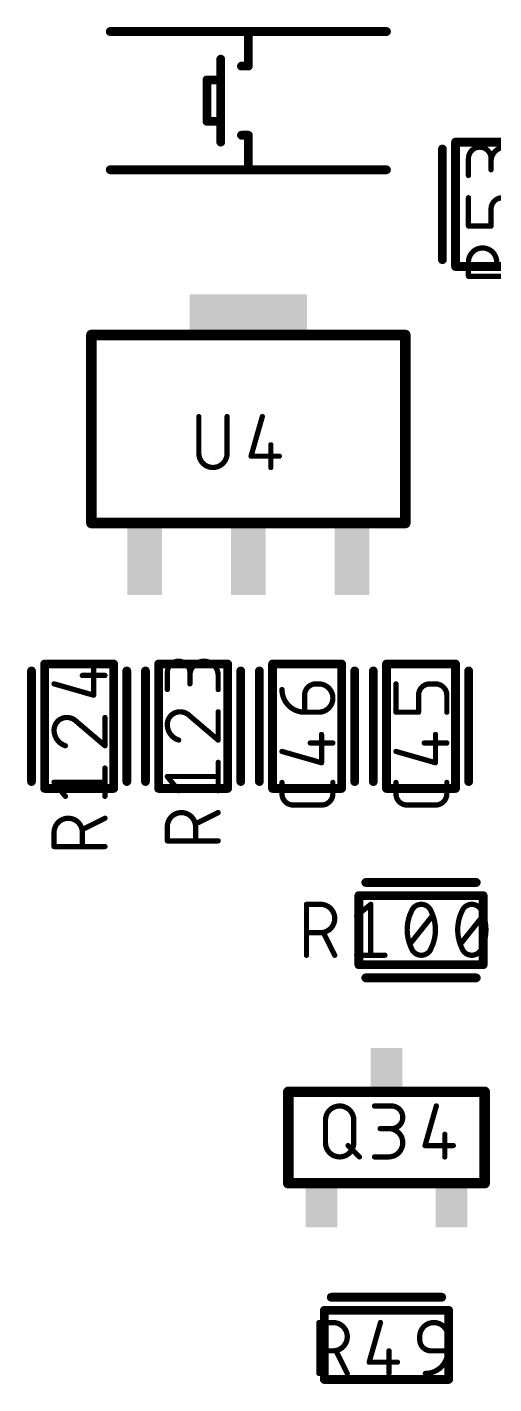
# Model space of a CAD drawing. Extents: x 0 to 107, y -11 to 54.
# Drawn here: x 29.8 to 36.56, y 17.94 to 37.56 of the extents above; entities that cross this region are included whole.
import ezdxf

# ---------------------------------------------------------------- set-up
doc = ezdxf.new("R2010")
doc.units = 0
for name, color, linetype in [('117', 253, 'CONTINUOUS'), ('21', 253, 'CONTINUOUS'), ('51', 253, 'CONTINUOUS')]:
    doc.layers.add(name, color=color, linetype=linetype)

# ---------------------------------------------------------------- blocks, each defined once
blk = doc.blocks.new('RECT')
blk.add_solid([(-0.5, -0.5), (0.5, -0.5), (-0.5, 0.5), (0.5, 0.5)])

msp = doc.modelspace()

# ---------------------------------------------------------------- linework, layer by layer
at = {"layer": '117'}
for points, const_width in [([(36.5143, 35.6632, 1), (36.187, 35.6632)], 0.0762), ([(36.9236, 35.6223, 1), (36.5143, 35.6223)], 0.0762), ([(36.206, 35.6632, 1), (36.1679, 35.6632)], 0.0381), ([(36.1679, 35.6632, 1), (36.206, 35.6632)], 0.0381), ([(36.5334, 35.6632, 1), (36.4953, 35.6632)], 0.0381), ([(36.4953, 35.6632, 1), (36.5334, 35.6632)], 0.0381), ([(36.4953, 35.6223, 1), (36.5334, 35.6223)], 0.0381), ([(36.1679, 35.4176, 1), (36.206, 35.4176)], 0.0381), ([(36.4953, 35.4995, 1), (36.5334, 35.4995)], 0.0381), ([(36.206, 35.0953, 1), (36.1679, 35.0953)], 0.0381), ([(36.678, 35.0953, 0.4142), (36.5143, 34.9317)], 0.0762), ([(36.5334, 34.9317, 1), (36.4953, 34.9317)], 0.0381), ([(36.4953, 34.9317, 1), (36.5334, 34.9317)], 0.0381), ([(36.187, 34.7052, 1), (36.187, 34.6671)], 0.0381), ([(36.1679, 34.6861, 1), (36.206, 34.6861)], 0.0381), ([(36.4953, 34.6861, 1), (36.5334, 34.6861)], 0.0381), ([(36.5143, 34.6671, 1), (36.5143, 34.7052)], 0.0381), ([(36.5962, 34.1643, 1), (36.187, 34.1643)], 0.0762), ([(36.206, 34.1643, 1), (36.1679, 34.1643)], 0.0381), ([(36.1679, 34.1643, 1), (36.206, 34.1643)], 0.0381), ([(36.187, 33.9788, 1), (36.187, 33.9407)], 0.0381), ([(36.1679, 33.9597, 1), (36.206, 33.9597)], 0.0381), ([(32.3022, 31.9297, 1), (32.2641, 31.9297)], 0.0381), ([(32.7114, 31.9297, 1), (32.6733, 31.9297)], 0.0381), ([(33.221, 31.9245, 1), (33.1844, 31.9349)], 0.0381), ([(32.2831, 31.3977, 1), (32.6923, 31.3977)], 0.0762), ([(32.3022, 31.3977, 1), (32.2641, 31.3977)], 0.0381), ([(32.2641, 31.3977, 1), (32.3022, 31.3977)], 0.0381), ([(32.7114, 31.3977, 1), (32.6733, 31.3977)], 0.0381), ([(32.6733, 31.3977, 1), (32.7114, 31.3977)], 0.0381), ([(33.3445, 31.5205, 1), (33.3064, 31.5205)], 0.0381), ([(33.039, 31.3758, 1), (33.039, 31.3377)], 0.0381), ([(33.0207, 31.362, 1), (33.0573, 31.3516)], 0.0381), ([(33.3064, 31.1931, 1), (33.3445, 31.1931)], 0.0381), ([(33.4482, 31.3377, 1), (33.4482, 31.3758)], 0.0381), ([(30.7789, 28.3084, 1), (30.7408, 28.3084)], 0.0381), ([(32.1538, 28.2266, 1), (31.8264, 28.2266)], 0.0762), ([(31.8455, 28.2266, 1), (31.8074, 28.2266)], 0.0381), ([(32.563, 28.1857, 1), (32.1538, 28.1857)], 0.0762), ([(32.1729, 28.2266, 1), (32.1348, 28.2266)], 0.0381), ([(30.1922, 28.0812, 1), (30.1817, 28.0445)], 0.0381), ([(30.5962, 28.2047, 1), (30.5962, 28.1666)], 0.0381), ([(30.9236, 28.1666, 1), (30.9236, 28.2047)], 0.0381), ([(31.8074, 28.2266, 1), (31.8455, 28.2266)], 0.0381), ([(32.1348, 28.2266, 1), (32.1729, 28.2266)], 0.0381), ([(32.1348, 28.1857, 1), (32.1729, 28.1857)], 0.0381), ([(32.1348, 28.0629, 1), (32.1729, 28.0629)], 0.0381), ([(32.5821, 28.1857, 1), (32.544, 28.1857)], 0.0381), ([(32.544, 28.1857, 1), (32.5821, 28.1857)], 0.0381), ([(33.978, 28.0624, 0.4142), (33.8143, 27.8987)], 0.0762), ([(33.978, 28.0814, 1), (33.978, 28.0433)], 0.0381), ([(33.978, 28.0433, 1), (33.978, 28.0814)], 0.0381), ([(34.0189, 27.6531, 1), (34.0189, 28.0624)], 0.0762), ([(34.0189, 28.0814, 1), (34.0189, 28.0433)], 0.0381), ([(34.0189, 28.0433, 1), (34.0189, 28.0814)], 0.0381), ([(35.156, 28.0624, 1), (35.1179, 28.0624)], 0.0381), ([(35.628, 28.0624, 0.4142), (35.4643, 27.8987)], 0.0762), ([(35.628, 28.0814, 1), (35.628, 28.0433)], 0.0381), ([(35.628, 28.0433, 1), (35.628, 28.0814)], 0.0381), ([(35.8736, 27.8987, 0.4142), (35.7099, 28.0624)], 0.0762), ([(35.7099, 28.0814, 1), (35.7099, 28.0433)], 0.0381), ([(35.7099, 28.0433, 1), (35.7099, 28.0814)], 0.0381), ([(30.7408, 27.8992, 1), (30.7789, 27.8992)], 0.0381), ([(30.7546, 27.8808, 1), (30.7651, 27.9175)], 0.0381), ([(31.8074, 27.9811, 1), (31.8455, 27.9811)], 0.0381), ([(32.544, 27.9811, 1), (32.5821, 27.9811)], 0.0381), ([(33.487, 27.9805, 0.4142), (33.8143, 27.6531)], 0.0762), ([(33.506, 27.9805, 1), (33.4679, 27.9805)], 0.0381), ([(33.8334, 27.8987, 1), (33.7953, 27.8987)], 0.0381), ([(33.7953, 27.8987, 1), (33.8334, 27.8987)], 0.0381), ([(35.4834, 27.8987, 1), (35.4453, 27.8987)], 0.0381), ([(35.4453, 27.8987, 1), (35.4834, 27.8987)], 0.0381), ([(35.8926, 27.8987, 1), (35.8545, 27.8987)], 0.0381), ([(35.8545, 27.8987, 1), (35.8926, 27.8987)], 0.0381), ([(32.0106, 27.6588, 0.4142), (31.8264, 27.4746)], 0.0762), ([(32.1538, 27.5974, 0.2053), (32.0106, 27.6588)], 0.0762), ([(32.0106, 27.6778, 1), (32.0106, 27.6397)], 0.0381), ([(32.0106, 27.6397, 1), (32.0106, 27.6778)], 0.0381), ([(32.5821, 27.6588, 1), (32.544, 27.6588)], 0.0381), ([(33.8143, 27.6722, 1), (33.8143, 27.6341)], 0.0381), ([(33.8143, 27.6341, 1), (33.8143, 27.6722)], 0.0381), ([(34.0189, 27.6722, 1), (34.0189, 27.6341)], 0.0381), ([(34.0189, 27.6341, 1), (34.0189, 27.6722)], 0.0381), ([(35.137, 27.6722, 1), (35.137, 27.6341)], 0.0381), ([(35.4643, 27.6341, 1), (35.4643, 27.6722)], 0.0381), ([(30.3711, 27.5769, 0.4142), (30.187, 27.3927)], 0.0762), ([(30.5143, 27.5155, 0.2053), (30.3711, 27.5769)], 0.0762), ([(30.3711, 27.5959, 1), (30.3711, 27.5578)], 0.0381), ([(30.3711, 27.5578, 1), (30.3711, 27.5959)], 0.0381), ([(30.5267, 27.53, 1), (30.502, 27.501)], 0.0381), ([(30.5005, 27.5023, 1), (30.5281, 27.5286)], 0.0381), ([(30.9426, 27.5769, 1), (30.9045, 27.5769)], 0.0381), ([(31.8264, 27.4746, 0.3252), (31.9901, 27.2495)], 0.0762), ([(31.8455, 27.4746, 1), (31.8074, 27.4746)], 0.0381), ([(31.8074, 27.4746, 1), (31.8455, 27.4746)], 0.0381), ([(32.1662, 27.6119, 1), (32.1415, 27.5829)], 0.0381), ([(32.14, 27.5842, 1), (32.1676, 27.6105)], 0.0381), ([(33.7953, 27.6531, 1), (33.8334, 27.6531)], 0.0381), ([(35.1179, 27.6531, 1), (35.156, 27.6531)], 0.0381), ([(35.4453, 27.6531, 1), (35.4834, 27.6531)], 0.0381), ([(35.8545, 27.6531, 1), (35.8926, 27.6531)], 0.0381), ([(30.206, 27.3927, 1), (30.1679, 27.3927)], 0.0381), ([(30.1679, 27.3927, 1), (30.206, 27.3927)], 0.0381), ([(30.187, 27.3927, 0.3252), (30.3506, 27.1676)], 0.0762), ([(31.9843, 27.2314, 1), (31.996, 27.2677)], 0.0381), ([(32.5507, 27.235, 1), (32.5754, 27.2641)], 0.0381), ([(34.0789, 27.3308, 1), (34.0408, 27.3308)], 0.0381), ([(35.7289, 27.3308, 1), (35.6908, 27.3308)], 0.0381), ([(30.3448, 27.1495, 1), (30.3565, 27.1858)], 0.0381), ([(30.9045, 27.1676, 1), (30.9426, 27.1676)], 0.0381), ([(30.9112, 27.1531, 1), (30.9359, 27.1822)], 0.0381), ([(32.544, 27.2495, 1), (32.5821, 27.2495)], 0.0381), ([(33.4922, 27.1036, 1), (33.4817, 27.067)], 0.0381), ([(33.8962, 27.2271, 1), (33.8962, 27.189)], 0.0381), ([(34.2236, 27.189, 1), (34.2236, 27.2271)], 0.0381), ([(35.1422, 27.1036, 1), (35.1317, 27.067)], 0.0381), ([(35.5462, 27.2271, 1), (35.5462, 27.189)], 0.0381), ([(35.8736, 27.189, 1), (35.8736, 27.2271)], 0.0381), ([(32.5821, 26.9272, 1), (32.544, 26.9272)], 0.0381), ([(34.0408, 26.9216, 1), (34.0789, 26.9216)], 0.0381), ([(34.0546, 26.9033, 1), (34.0651, 26.9399)], 0.0381), ([(35.6908, 26.9216, 1), (35.7289, 26.9216)], 0.0381), ([(35.7046, 26.9033, 1), (35.7151, 26.9399)], 0.0381), ([(30.9426, 26.8453, 1), (30.9045, 26.8453)], 0.0381), ([(31.8264, 26.7417, 1), (31.8264, 26.7036)], 0.0381), ([(31.8413, 26.7345, 1), (31.8116, 26.7107)], 0.0381), ([(32.563, 26.7036, 1), (32.563, 26.7417)], 0.0381), ([(30.187, 26.6598, 1), (30.187, 26.6217)], 0.0381), ([(30.2018, 26.6526, 1), (30.1721, 26.6288)], 0.0381), ([(30.9236, 26.6217, 1), (30.9236, 26.6598)], 0.0381), ([(31.9753, 26.5061, 1), (32.005, 26.5299)], 0.0381), ([(32.544, 26.518, 1), (32.5821, 26.518)], 0.0381), ([(33.506, 26.6371, 1), (33.4679, 26.6371)], 0.0381), ([(33.487, 26.4734, 0.4142), (33.6506, 26.3097)], 0.0762), ([(33.506, 26.4734, 1), (33.4679, 26.4734)], 0.0381), ([(34.0599, 26.3097, 0.4142), (34.2236, 26.4734)], 0.0762), ([(34.2426, 26.6371, 1), (34.2045, 26.6371)], 0.0381), ([(34.2426, 26.4734, 1), (34.2045, 26.4734)], 0.0381), ([(35.156, 26.6371, 1), (35.1179, 26.6371)], 0.0381), ([(35.156, 26.4734, 1), (35.1179, 26.4734)], 0.0381), ([(35.137, 26.4734, 0.4142), (35.3006, 26.3097)], 0.0762), ([(35.7099, 26.3097, 0.4142), (35.8736, 26.4734)], 0.0762), ([(35.8926, 26.6371, 1), (35.8545, 26.6371)], 0.0381), ([(35.8926, 26.4734, 1), (35.8545, 26.4734)], 0.0381), ([(30.3358, 26.4242, 1), (30.3655, 26.448)], 0.0381), ([(30.9045, 26.4361, 1), (30.9426, 26.4361)], 0.0381), ([(33.4679, 26.4734, 1), (33.506, 26.4734)], 0.0381), ([(33.6506, 26.3288, 1), (33.6506, 26.2907)], 0.0381), ([(33.6506, 26.2907, 1), (33.6506, 26.3288)], 0.0381), ([(34.0599, 26.3288, 1), (34.0599, 26.2907)], 0.0381), ([(34.0599, 26.2907, 1), (34.0599, 26.3288)], 0.0381), ([(34.2045, 26.4734, 1), (34.2426, 26.4734)], 0.0381), ([(35.1179, 26.4734, 1), (35.156, 26.4734)], 0.0381), ([(35.3006, 26.3288, 1), (35.3006, 26.2907)], 0.0381), ([(35.3006, 26.2907, 1), (35.3006, 26.3288)], 0.0381), ([(35.7099, 26.3288, 1), (35.7099, 26.2907)], 0.0381), ([(35.7099, 26.2907, 1), (35.7099, 26.3288)], 0.0381), ([(35.8545, 26.4734, 1), (35.8926, 26.4734)], 0.0381), ([(30.5962, 25.9143, 1), (30.187, 25.9143)], 0.0762), ([(30.9321, 26.1019, 1), (30.915, 26.136)], 0.0381), ([(32.2357, 25.9962, 1), (31.8264, 25.9962)], 0.0762), ([(32.5716, 26.1838, 1), (32.5545, 26.2179)], 0.0381), ([(30.206, 25.9143, 1), (30.1679, 25.9143)], 0.0381), ([(30.1679, 25.9143, 1), (30.206, 25.9143)], 0.0381), ([(30.5877, 25.9723, 1), (30.6047, 25.9382)], 0.0381), ([(30.6152, 25.9143, 1), (30.5771, 25.9143)], 0.0381), ([(30.5771, 25.9143, 1), (30.6152, 25.9143)], 0.0381), ([(31.8455, 25.9962, 1), (31.8074, 25.9962)], 0.0381), ([(31.8074, 25.9962, 1), (31.8455, 25.9962)], 0.0381), ([(32.2271, 26.0542, 1), (32.2442, 26.0201)], 0.0381), ([(32.2547, 25.9962, 1), (32.2166, 25.9962)], 0.0381), ([(32.2166, 25.9962, 1), (32.2547, 25.9962)], 0.0381), ([(30.1679, 25.7097, 1), (30.206, 25.7097)], 0.0381), ([(30.187, 25.7288, 1), (30.187, 25.6907)], 0.0381), ([(30.5771, 25.7097, 1), (30.6152, 25.7097)], 0.0381), ([(30.9236, 25.6907, 1), (30.9236, 25.7288)], 0.0381), ([(31.8264, 25.8107, 1), (31.8264, 25.7726)], 0.0381), ([(31.8074, 25.7916, 1), (31.8455, 25.7916)], 0.0381), ([(32.2166, 25.7916, 1), (32.2547, 25.7916)], 0.0381), ([(32.563, 25.7726, 1), (32.563, 25.8107)], 0.0381), ([(33.8416, 24.8926, 1), (33.8416, 24.8545)], 0.0381), ([(33.8607, 24.8736, 1), (33.8226, 24.8736)], 0.0381), ([(34.0462, 24.4643, 1), (34.0462, 24.8736)], 0.0762), ([(34.0462, 24.8926, 1), (34.0462, 24.8545)], 0.0381), ([(34.0462, 24.8545, 1), (34.0462, 24.8926)], 0.0381), ([(34.5561, 24.7247, 1), (34.5799, 24.695)], 0.0381), ([(34.7917, 24.8736, 1), (34.7536, 24.8736)], 0.0381), ([(34.7845, 24.8587, 1), (34.7607, 24.8884)], 0.0381), ([(35.3609, 24.7713, 0.1139), (35.2995, 24.5053)], 0.0762), ([(35.5041, 24.8736, 0.3205), (35.3609, 24.7713)], 0.0762), ([(35.3429, 24.7774, 1), (35.3789, 24.7651)], 0.0381), ([(35.378, 24.7629, 1), (35.3438, 24.7796)], 0.0381), ([(35.6474, 24.7713, 0.3205), (35.5041, 24.8736)], 0.0762), ([(35.5041, 24.8926, 1), (35.5041, 24.8545)], 0.0381), ([(35.5041, 24.8545, 1), (35.5041, 24.8926)], 0.0381), ([(35.7088, 24.5053, 0.1139), (35.6474, 24.7713)], 0.0762), ([(35.6645, 24.7796, 1), (35.6303, 24.7629)], 0.0381), ([(35.6294, 24.7651, 1), (35.6654, 24.7774)], 0.0381), ([(35.6827, 24.698, 1), (35.653, 24.7218)], 0.0381), ([(36.0924, 24.7713, 0.1139), (36.0311, 24.5053)], 0.0762), ([(36.2357, 24.8736, 0.3205), (36.0924, 24.7713)], 0.0762), ([(36.0744, 24.7774, 1), (36.1105, 24.7651)], 0.0381), ([(36.1096, 24.7629, 1), (36.0753, 24.7796)], 0.0381), ([(36.3789, 24.7713, 0.3205), (36.2357, 24.8736)], 0.0762), ([(36.2357, 24.8926, 1), (36.2357, 24.8545)], 0.0381), ([(36.2357, 24.8545, 1), (36.2357, 24.8926)], 0.0381), ([(36.4403, 24.5053, 0.1139), (36.3789, 24.7713)], 0.0762), ([(36.396, 24.7796, 1), (36.3618, 24.7629)], 0.0381), ([(36.3609, 24.7651, 1), (36.3969, 24.7774)], 0.0381), ([(36.4142, 24.698, 1), (36.3845, 24.7218)], 0.0381), ([(35.2995, 24.5053, 0.1139), (35.3609, 24.2393)], 0.0762), ([(35.3186, 24.5053, 1), (35.2805, 24.5053)], 0.0381), ([(35.6474, 24.2393, 0.1139), (35.7088, 24.5053)], 0.0762), ([(35.7278, 24.5053, 1), (35.6897, 24.5053)], 0.0381), ([(36.0311, 24.5053, 0.1139), (36.0924, 24.2393)], 0.0762), ([(36.0501, 24.5053, 1), (36.012, 24.5053)], 0.0381), ([(36.3789, 24.2393, 0.1139), (36.4403, 24.5053)], 0.0762), ([(36.4593, 24.5053, 1), (36.4212, 24.5053)], 0.0381), ([(33.8416, 24.4834, 1), (33.8416, 24.4453)], 0.0381), ([(34.0462, 24.4834, 1), (34.0462, 24.4453)], 0.0381), ([(34.0462, 24.4453, 1), (34.0462, 24.4834)], 0.0381), ([(34.1042, 24.4729, 1), (34.0701, 24.4558)], 0.0381), ([(35.2805, 24.5053, 1), (35.3186, 24.5053)], 0.0381), ([(35.6897, 24.5053, 1), (35.7278, 24.5053)], 0.0381), ([(36.012, 24.5053, 1), (36.0501, 24.5053)], 0.0381), ([(36.4212, 24.5053, 1), (36.4593, 24.5053)], 0.0381), ([(33.8226, 24.137, 1), (33.8607, 24.137)], 0.0381), ([(34.2338, 24.1284, 1), (34.2679, 24.1455)], 0.0381), ([(34.568, 24.156, 1), (34.568, 24.1179)], 0.0381), ([(34.7536, 24.137, 1), (34.7917, 24.137)], 0.0381), ([(34.9772, 24.1179, 1), (34.9772, 24.156)], 0.0381), ([(35.3256, 24.3125, 1), (35.3553, 24.2887)], 0.0381), ([(35.3609, 24.2393, 0.3205), (35.5041, 24.137)], 0.0762), ([(35.3789, 24.2454, 1), (35.3429, 24.2331)], 0.0381), ([(35.3438, 24.2309, 1), (35.378, 24.2476)], 0.0381), ([(35.5041, 24.137, 0.3205), (35.6474, 24.2393)], 0.0762), ([(35.5041, 24.156, 1), (35.5041, 24.1179)], 0.0381), ([(35.5041, 24.1179, 1), (35.5041, 24.156)], 0.0381), ([(35.6303, 24.2476, 1), (35.6645, 24.2309)], 0.0381), ([(35.6654, 24.2331, 1), (35.6294, 24.2454)], 0.0381), ([(36.0571, 24.3125, 1), (36.0869, 24.2887)], 0.0381), ([(36.0924, 24.2393, 0.3205), (36.2357, 24.137)], 0.0762), ([(36.1105, 24.2454, 1), (36.0744, 24.2331)], 0.0381), ([(36.0753, 24.2309, 1), (36.1096, 24.2476)], 0.0381), ([(36.2357, 24.137, 0.3205), (36.3789, 24.2393)], 0.0762), ([(36.2357, 24.156, 1), (36.2357, 24.1179)], 0.0381), ([(36.2357, 24.1179, 1), (36.2357, 24.156)], 0.0381), ([(36.3618, 24.2476, 1), (36.396, 24.2309)], 0.0381), ([(36.3969, 24.2331, 1), (36.3609, 24.2454)], 0.0381), ([(34.5263, 21.7518, 1), (34.1171, 21.7518)], 0.0762), ([(34.8266, 21.9755, 1), (34.8266, 21.9374)], 0.0381), ([(35.0721, 21.9755, 1), (35.0721, 21.9374)], 0.0381), ([(35.0721, 21.6291, 1), (35.0721, 21.9564)], 0.0762), ([(35.0721, 21.9374, 1), (35.0721, 21.9755)], 0.0381), ([(35.7401, 21.9512, 1), (35.7035, 21.9617)], 0.0381), ([(34.1361, 21.7518, 1), (34.098, 21.7518)], 0.0381), ([(34.5453, 21.7518, 1), (34.5072, 21.7518)], 0.0381), ([(34.098, 21.7518, 1), (34.1361, 21.7518)], 0.0381), ([(34.5072, 21.7518, 1), (34.5453, 21.7518)], 0.0381), ([(34.9085, 21.6481, 1), (34.9085, 21.61)], 0.0381), ([(35.0312, 21.2198, 1), (35.0312, 21.6291)], 0.0762), ([(35.0312, 21.6481, 1), (35.0312, 21.61)], 0.0381), ([(35.0721, 21.6481, 1), (35.0721, 21.61)], 0.0381), ([(35.0721, 21.61, 1), (35.0721, 21.6481)], 0.0381), ([(34.1361, 21.4245, 1), (34.098, 21.4245)], 0.0381), ([(34.098, 21.4245, 1), (34.1361, 21.4245)], 0.0381), ([(34.1171, 21.4245, 1), (34.5263, 21.4245)], 0.0762), ([(34.4579, 21.397, 1), (34.431, 21.3701)], 0.0381), ([(34.5453, 21.4245, 1), (34.5072, 21.4245)], 0.0381), ([(34.5072, 21.4245, 1), (34.5453, 21.4245)], 0.0381), ([(35.5581, 21.4026, 1), (35.5581, 21.3645)], 0.0381), ([(35.5398, 21.3888, 1), (35.5765, 21.3783)], 0.0381), ([(35.8636, 21.5472, 1), (35.8255, 21.5472)], 0.0381), ([(35.9674, 21.3645, 1), (35.9674, 21.4026)], 0.0381), ([(34.5947, 21.2064, 1), (34.6216, 21.2333)], 0.0381), ([(34.8266, 21.2389, 1), (34.8266, 21.2008)], 0.0381), ([(35.0312, 21.2389, 1), (35.0312, 21.2008)], 0.0381), ([(35.0312, 21.2008, 1), (35.0312, 21.2389)], 0.0381), ([(35.8255, 21.2198, 1), (35.8636, 21.2198)], 0.0381), ([(34.0231, 18.8426, 1), (34.0231, 18.8045)], 0.0381), ([(34.0422, 18.8236, 1), (34.0041, 18.8236)], 0.0381), ([(34.2277, 18.4143, 1), (34.2277, 18.8236)], 0.0762), ([(34.2277, 18.8426, 1), (34.2277, 18.8045)], 0.0381), ([(34.2277, 18.8045, 1), (34.2277, 18.8426)], 0.0381), ([(34.9315, 18.8183, 1), (34.8949, 18.8288)], 0.0381), ([(35.8903, 18.6189, 1), (35.4811, 18.6189)], 0.0762), ([(35.5001, 18.6189, 1), (35.462, 18.6189)], 0.0381), ([(35.9093, 18.6189, 1), (35.8712, 18.6189)], 0.0381), ([(34.0231, 18.4334, 1), (34.0231, 18.3953)], 0.0381), ([(34.2277, 18.4334, 1), (34.2277, 18.3953)], 0.0381), ([(34.2277, 18.3953, 1), (34.2277, 18.4334)], 0.0381), ([(34.2857, 18.4229, 1), (34.2516, 18.4058)], 0.0381), ([(35.055, 18.4143, 1), (35.0169, 18.4143)], 0.0381), ([(35.462, 18.6189, 1), (35.5001, 18.6189)], 0.0381), ([(35.4811, 18.578, 0.4142), (35.6447, 18.4143)], 0.0762), ([(35.5001, 18.578, 1), (35.462, 18.578)], 0.0381), ([(35.462, 18.578, 1), (35.5001, 18.578)], 0.0381), ([(35.5629, 18.087, 0.4142), (35.8903, 18.4143)], 0.0762), ([(35.6447, 18.4334, 1), (35.6447, 18.3953)], 0.0381), ([(35.6447, 18.3953, 1), (35.6447, 18.4334)], 0.0381), ([(35.8712, 18.6189, 1), (35.9093, 18.6189)], 0.0381), ([(35.9093, 18.4143, 1), (35.8712, 18.4143)], 0.0381), ([(35.8903, 18.3953, 1), (35.8903, 18.4334)], 0.0381), ([(34.7495, 18.2697, 1), (34.7495, 18.2316)], 0.0381), ([(34.7312, 18.2559, 1), (34.7679, 18.2454)], 0.0381), ([(35.1588, 18.2316, 1), (35.1588, 18.2697)], 0.0381), ([(35.8712, 18.4143, 1), (35.9093, 18.4143)], 0.0381), ([(34.0041, 18.087, 1), (34.0422, 18.087)], 0.0381), ([(34.4153, 18.0784, 1), (34.4494, 18.0955)], 0.0381), ([(35.0169, 18.087, 1), (35.055, 18.087)], 0.0381), ([(35.5629, 18.106, 1), (35.5629, 18.0679)], 0.0381)]:
    msp.add_lwpolyline(points, format="xyb", dxfattribs=dict(at, const_width=const_width))
at = {"layer": '117', "const_width": 0.0762}
for points in [[(36.187, 35.4176), (36.187, 35.6632)], [(36.5143, 35.6632), (36.5143, 35.4995)], [(36.187, 34.6861), (36.187, 35.0953)], [(36.5143, 34.9317), (36.5143, 34.6861)], [(36.5143, 34.6861), (36.187, 34.6861)], [(36.187, 33.9597), (36.187, 34.1643)], [(36.9236, 33.9597), (36.187, 33.9597)], [(32.2831, 31.9297), (32.2831, 31.3977)], [(32.6923, 31.3977), (32.6923, 31.9297)], [(33.2027, 31.9297), (33.039, 31.3568)], [(33.3255, 31.5205), (33.3255, 31.1931)], [(33.039, 31.3568), (33.4482, 31.3568)], [(30.7599, 27.8992), (30.7599, 28.3084)], [(31.8264, 27.9811), (31.8264, 28.2266)], [(32.1538, 28.2266), (32.1538, 28.0629)], [(30.187, 28.0629), (30.7599, 27.8992)], [(30.5962, 28.1856), (30.9236, 28.1856)], [(32.563, 27.9811), (32.563, 28.1857)], [(33.978, 28.0624), (34.0189, 28.0624)], [(35.137, 27.6531), (35.137, 28.0624)], [(35.7099, 28.0624), (35.628, 28.0624)], [(33.8143, 27.6531), (33.8143, 27.8987)], [(35.4643, 27.8987), (35.4643, 27.6531)], [(35.8736, 27.6531), (35.8736, 27.8987)], [(32.563, 27.2495), (32.563, 27.6588)], [(34.0189, 27.6531), (33.8143, 27.6531)], [(35.4643, 27.6531), (35.137, 27.6531)], [(30.5143, 27.5155), (30.9236, 27.1676)], [(30.9236, 27.1676), (30.9236, 27.5769)], [(32.1538, 27.5974), (32.563, 27.2495)], [(34.0599, 26.9216), (34.0599, 27.3308)], [(35.7099, 26.9216), (35.7099, 27.3308)], [(33.487, 27.0853), (34.0599, 26.9216)], [(33.8962, 27.2081), (34.2236, 27.2081)], [(35.137, 27.0853), (35.7099, 26.9216)], [(35.5462, 27.2081), (35.8736, 27.2081)], [(32.563, 26.518), (32.563, 26.9272)], [(30.9236, 26.4361), (30.9236, 26.8453)], [(31.9901, 26.518), (31.8264, 26.7226)], [(31.8264, 26.7226), (32.563, 26.7226)], [(30.3506, 26.4361), (30.187, 26.6407)], [(30.187, 26.6407), (30.9236, 26.6407)], [(33.487, 26.4734), (33.487, 26.6371)], [(34.2236, 26.6371), (34.2236, 26.4734)], [(35.137, 26.4734), (35.137, 26.6371)], [(35.8736, 26.6371), (35.8736, 26.4734)], [(34.0599, 26.3097), (33.6506, 26.3097)], [(35.7099, 26.3097), (35.3006, 26.3097)], [(30.9236, 26.1189), (30.5962, 25.9552)], [(32.563, 26.2008), (32.2357, 26.0371)], [(30.187, 25.7097), (30.187, 25.9143)], [(30.5962, 25.9143), (30.5962, 25.7097)], [(31.8264, 25.7916), (31.8264, 25.9962)], [(32.2357, 25.9962), (32.2357, 25.7916)], [(30.9236, 25.7097), (30.187, 25.7097)], [(32.563, 25.7916), (31.8264, 25.7916)], [(33.8416, 24.137), (33.8416, 24.8736)], [(33.8416, 24.8736), (34.0462, 24.8736)], [(34.568, 24.7099), (34.7726, 24.8736)], [(34.7726, 24.8736), (34.7726, 24.137)], [(35.3405, 24.3006), (35.6678, 24.7099)], [(36.072, 24.3006), (36.3994, 24.7099)], [(34.0462, 24.4643), (33.8416, 24.4643)], [(34.2508, 24.137), (34.0871, 24.4643)], [(34.568, 24.137), (34.9772, 24.137)], [(34.8266, 21.9564), (35.0721, 21.9564)], [(35.7218, 21.9564), (35.5581, 21.3835)], [(34.1171, 21.4245), (34.1171, 21.7518)], [(34.5263, 21.7518), (34.5263, 21.4245)], [(35.0721, 21.6291), (34.9085, 21.6291)], [(34.4445, 21.3835), (34.6081, 21.2198)], [(35.5581, 21.3835), (35.9674, 21.3835)], [(35.8446, 21.5472), (35.8446, 21.2198)], [(34.8266, 21.2198), (35.0312, 21.2198)], [(34.0231, 18.087), (34.0231, 18.8236)], [(34.0231, 18.8236), (34.2277, 18.8236)], [(34.9132, 18.8236), (34.7495, 18.2506)], [(35.4811, 18.578), (35.4811, 18.6189)], [(35.8903, 18.6189), (35.8903, 18.4143)], [(34.2277, 18.4143), (34.0231, 18.4143)], [(34.4324, 18.087), (34.2687, 18.4143)], [(35.036, 18.4143), (35.036, 18.087)], [(35.8903, 18.4143), (35.6447, 18.4143)], [(34.7495, 18.2506), (35.1588, 18.2506)]]:
    msp.add_lwpolyline(points, dxfattribs=at)
at = {"layer": '21'}
for points, const_width in [([(31, 37.5), (33, 37.5)], 0.127), ([(33, 37.5), (35, 37.5)], 0.127), ([(33, 37.5), (33, 37)], 0.127), ([(32.6, 37.1), (32.6, 36.8)], 0.127), ([(33, 37), (32.9, 37)], 0.127), ([(32.6, 36.8), (32.4, 36.8)], 0.127), ([(32.4, 36.8), (32.4, 36.2)], 0.127), ([(32.6, 36.8), (32.6, 36.2)], 0.127), ([(32.4, 36.2), (32.6, 36.2)], 0.127), ([(32.6, 36.2), (32.6, 35.9)], 0.127), ([(33, 36), (32.9, 36)], 0.127), ([(33, 35.5), (33, 36)], 0.127), ([(35.81, 34.2), (35.81, 35.8)], 0.127), ([(31, 35.5), (33, 35.5)], 0.127), ([(33, 35.5), (35, 35.5)], 0.127), ([(30.7276, 30.3976), (30.7276, 33.1104)], 0.1524), ([(30.7276, 33.1104), (31.7864, 33.1104)], 0.1524), ([(34.2636, 33.1104), (35.2724, 33.1104)], 0.1524), ([(35.2724, 33.1104), (35.2724, 30.3976)], 0.1524), ([(32.4224, 30.3896), (32.0636, 30.3896)], 0.1524), ([(33.9224, 30.3896), (33.5636, 30.3896)], 0.1524), ([(29.86, 26.65), (29.86, 28.25)], 0.127), ([(31.24, 26.65), (31.24, 28.25)], 0.127), ([(31.51, 28.25), (31.51, 26.65)], 0.127), ([(32.89, 28.25), (32.89, 26.65)], 0.127), ([(33.16, 26.65), (33.16, 28.25)], 0.127), ([(34.54, 26.65), (34.54, 28.25)], 0.127), ([(34.81, 26.65), (34.81, 28.25)], 0.127), ([(36.19, 26.65), (36.19, 28.25)], 0.127), ([(36.3, 25.19), (34.7, 25.19)], 0.127), ([(36.3, 23.81), (34.7, 23.81)], 0.127), ([(35.8, 19.19), (34.2, 19.19)], 0.127)]:
    msp.add_lwpolyline(points, dxfattribs=dict(at, const_width=const_width))
for points, const_width in [([(31, 37.5318, 1), (31, 37.4682)], 0.0635), ([(33, 37.5318, 1), (33, 37.4682)], 0.0635), ([(33.0318, 37.5, 1), (32.9682, 37.5)], 0.0635), ([(33, 37.4682, 1), (33, 37.5318)], 0.0635), ([(35, 37.4682, 1), (35, 37.5318)], 0.0635), ([(32.6318, 37.1, 1), (32.5682, 37.1)], 0.0635), ([(32.9, 37.0318, 1), (32.9, 36.9682)], 0.0635), ([(32.9682, 37, 1), (33.0318, 37)], 0.0635), ([(33, 36.9682, 1), (33, 37.0318)], 0.0635), ([(32.4318, 36.8, 1), (32.3682, 36.8)], 0.0635), ([(32.4, 36.8318, 1), (32.4, 36.7683)], 0.0635), ([(32.6318, 36.8, 1), (32.5682, 36.8)], 0.0635), ([(32.5682, 36.8, 1), (32.6318, 36.8)], 0.0635), ([(32.6, 36.7683, 1), (32.6, 36.8318)], 0.0635), ([(32.3682, 36.2, 1), (32.4318, 36.2)], 0.0635), ([(32.4, 36.2318, 1), (32.4, 36.1683)], 0.0635), ([(32.6318, 36.2, 1), (32.5682, 36.2)], 0.0635), ([(32.5682, 36.2, 1), (32.6318, 36.2)], 0.0635), ([(32.6, 36.1683, 1), (32.6, 36.2318)], 0.0635), ([(32.5682, 35.9, 1), (32.6318, 35.9)], 0.0635), ([(32.9, 36.0318, 1), (32.9, 35.9682)], 0.0635), ([(33.0318, 36, 1), (32.9682, 36)], 0.0635), ([(33, 35.9682, 1), (33, 36.0318)], 0.0635), ([(35.8418, 35.8, 1), (35.7782, 35.8)], 0.0635), ([(31, 35.5318, 1), (31, 35.4682)], 0.0635), ([(33, 35.5318, 1), (33, 35.4682)], 0.0635), ([(32.9682, 35.5, 1), (33.0318, 35.5)], 0.0635), ([(33, 35.4682, 1), (33, 35.5318)], 0.0635), ([(35, 35.4682, 1), (35, 35.5318)], 0.0635), ([(35.7782, 34.2, 1), (35.8418, 34.2)], 0.0635), ([(30.7657, 33.1104, 1), (30.6895, 33.1104)], 0.0762), ([(30.7276, 33.1485, 1), (30.7276, 33.0723)], 0.0762), ([(31.7864, 33.0723, 1), (31.7864, 33.1485)], 0.0762), ([(34.2636, 33.1485, 1), (34.2636, 33.0723)], 0.0762), ([(35.3105, 33.1104, 1), (35.2343, 33.1104)], 0.0762), ([(35.2724, 33.0723, 1), (35.2724, 33.1485)], 0.0762), ([(30.6895, 30.3976, 1), (30.7657, 30.3976)], 0.0762), ([(32.0636, 30.4277, 1), (32.0636, 30.3515)], 0.0762), ([(32.4224, 30.3515, 1), (32.4224, 30.4277)], 0.0762), ([(33.5636, 30.4277, 1), (33.5636, 30.3515)], 0.0762), ([(33.9224, 30.3515, 1), (33.9224, 30.4277)], 0.0762), ([(35.2343, 30.3976, 1), (35.3105, 30.3976)], 0.0762), ([(29.8918, 28.25, 1), (29.8283, 28.25)], 0.0635), ([(31.2718, 28.25, 1), (31.2083, 28.25)], 0.0635), ([(31.5418, 28.25, 1), (31.4783, 28.25)], 0.0635), ([(32.9218, 28.25, 1), (32.8582, 28.25)], 0.0635), ([(33.1918, 28.25, 1), (33.1283, 28.25)], 0.0635), ([(34.5718, 28.25, 1), (34.5082, 28.25)], 0.0635), ([(34.8418, 28.25, 1), (34.7782, 28.25)], 0.0635), ([(36.2218, 28.25, 1), (36.1583, 28.25)], 0.0635), ([(29.8283, 26.65, 1), (29.8918, 26.65)], 0.0635), ([(31.2083, 26.65, 1), (31.2718, 26.65)], 0.0635), ([(31.4783, 26.65, 1), (31.5418, 26.65)], 0.0635), ([(32.8582, 26.65, 1), (32.9218, 26.65)], 0.0635), ([(33.1283, 26.65, 1), (33.1918, 26.65)], 0.0635), ([(34.5082, 26.65, 1), (34.5718, 26.65)], 0.0635), ([(34.7782, 26.65, 1), (34.8418, 26.65)], 0.0635), ([(36.1583, 26.65, 1), (36.2218, 26.65)], 0.0635), ([(34.7, 25.2218, 1), (34.7, 25.1583)], 0.0635), ([(36.3, 25.1583, 1), (36.3, 25.2218)], 0.0635), ([(34.7, 23.8418, 1), (34.7, 23.7783)], 0.0635), ([(36.3, 23.7783, 1), (36.3, 23.8418)], 0.0635), ([(34.2, 19.2218, 1), (34.2, 19.1583)], 0.0635), ([(35.8, 19.1583, 1), (35.8, 19.2218)], 0.0635)]:
    msp.add_lwpolyline(points, format="xyb", dxfattribs=dict(at, const_width=const_width))
at = {"layer": '51'}
for points, const_width in [([(36, 35.9318, 1), (36, 35.8682)], 0.0635), ([(36.0318, 35.9, 1), (35.9682, 35.9)], 0.0635), ([(36, 34.1318, 1), (36, 34.0682)], 0.0635), ([(35.9682, 34.1, 1), (36.0318, 34.1)], 0.0635), ([(30.7657, 33.1104, 1), (30.6895, 33.1104)], 0.0762), ([(30.7276, 33.1485, 1), (30.7276, 33.0723)], 0.0762), ([(35.3105, 33.1104, 1), (35.2343, 33.1104)], 0.0762), ([(35.2724, 33.0723, 1), (35.2724, 33.1485)], 0.0762), ([(30.7276, 30.4277, 1), (30.7276, 30.3515)], 0.0762), ([(30.6895, 30.3896, 1), (30.7657, 30.3896)], 0.0762), ([(35.2343, 30.3896, 1), (35.3105, 30.3896)], 0.0762), ([(35.2724, 30.3515, 1), (35.2724, 30.4277)], 0.0762), ([(30.05, 28.3818, 1), (30.05, 28.3183)], 0.0635), ([(30.0817, 28.35, 1), (30.0183, 28.35)], 0.0635), ([(31.0817, 28.35, 1), (31.0183, 28.35)], 0.0635), ([(31.05, 28.3183, 1), (31.05, 28.3818)], 0.0635), ([(31.7318, 28.35, 1), (31.6683, 28.35)], 0.0635), ([(31.7, 28.3818, 1), (31.7, 28.3183)], 0.0635), ([(32.7318, 28.35, 1), (32.6683, 28.35)], 0.0635), ([(32.7, 28.3183, 1), (32.7, 28.3818)], 0.0635), ([(33.3818, 28.35, 1), (33.3182, 28.35)], 0.0635), ([(33.35, 28.3818, 1), (33.35, 28.3183)], 0.0635), ([(34.3818, 28.35, 1), (34.3182, 28.35)], 0.0635), ([(34.35, 28.3183, 1), (34.35, 28.3818)], 0.0635), ([(35.0318, 28.35, 1), (34.9682, 28.35)], 0.0635), ([(35, 28.3818, 1), (35, 28.3183)], 0.0635), ([(36.0318, 28.35, 1), (35.9682, 28.35)], 0.0635), ([(36, 28.3183, 1), (36, 28.3818)], 0.0635), ([(30.05, 26.5817, 1), (30.05, 26.5183)], 0.0635), ([(30.0183, 26.55, 1), (30.0817, 26.55)], 0.0635), ([(31.0183, 26.55, 1), (31.0817, 26.55)], 0.0635), ([(31.05, 26.5183, 1), (31.05, 26.5817)], 0.0635), ([(31.7, 26.5817, 1), (31.7, 26.5183)], 0.0635), ([(31.6683, 26.55, 1), (31.7318, 26.55)], 0.0635), ([(32.6683, 26.55, 1), (32.7318, 26.55)], 0.0635), ([(32.7, 26.5183, 1), (32.7, 26.5817)], 0.0635), ([(33.3182, 26.55, 1), (33.3818, 26.55)], 0.0635), ([(33.35, 26.5817, 1), (33.35, 26.5183)], 0.0635), ([(34.3182, 26.55, 1), (34.3818, 26.55)], 0.0635), ([(34.35, 26.5183, 1), (34.35, 26.5817)], 0.0635), ([(35, 26.5817, 1), (35, 26.5183)], 0.0635), ([(34.9682, 26.55, 1), (35.0318, 26.55)], 0.0635), ([(35.9682, 26.55, 1), (36.0318, 26.55)], 0.0635), ([(36, 26.5183, 1), (36, 26.5817)], 0.0635), ([(34.6318, 25, 1), (34.5682, 25)], 0.0635), ([(34.6, 25.0317, 1), (34.6, 24.9683)], 0.0635), ([(36.4318, 25, 1), (36.3682, 25)], 0.0635), ([(36.4, 24.9683, 1), (36.4, 25.0317)], 0.0635), ([(34.5682, 24, 1), (34.6318, 24)], 0.0635), ([(34.6, 24.0317, 1), (34.6, 23.9683)], 0.0635), ([(36.3682, 24, 1), (36.4318, 24)], 0.0635), ([(36.4, 23.9683, 1), (36.4, 24.0317)], 0.0635), ([(33.6157, 22.1604, 1), (33.5395, 22.1604)], 0.0762), ([(33.5776, 22.1985, 1), (33.5776, 22.1223)], 0.0762), ([(36.4605, 22.1604, 1), (36.3843, 22.1604)], 0.0762), ([(36.4224, 22.1223, 1), (36.4224, 22.1985)], 0.0762), ([(33.5776, 20.8777, 1), (33.5776, 20.8015)], 0.0762), ([(33.5395, 20.8396, 1), (33.6157, 20.8396)], 0.0762), ([(36.3843, 20.8396, 1), (36.4605, 20.8396)], 0.0762), ([(36.4224, 20.8015, 1), (36.4224, 20.8777)], 0.0762), ([(34.1318, 19, 1), (34.0682, 19)], 0.0635), ([(34.1, 19.0317, 1), (34.1, 18.9683)], 0.0635), ([(35.9318, 19, 1), (35.8682, 19)], 0.0635), ([(35.9, 18.9683, 1), (35.9, 19.0317)], 0.0635), ([(34.1, 18.0317, 1), (34.1, 17.9683)], 0.0635), ([(35.9, 17.9683, 1), (35.9, 18.0317)], 0.0635), ([(34.0682, 18, 1), (34.1318, 18)], 0.0635), ([(35.8682, 18, 1), (35.9318, 18)], 0.0635)]:
    msp.add_lwpolyline(points, format="xyb", dxfattribs=dict(at, const_width=const_width))
for points, const_width in [([(36, 34.1), (36, 35.9)], 0.127), ([(36, 35.9), (37, 35.9)], 0.127), ([(36, 34.1), (37, 34.1)], 0.127), ([(30.7276, 30.3896), (30.7276, 33.1104)], 0.1524), ([(30.7276, 33.1104), (35.2724, 33.1104)], 0.1524), ([(35.2724, 33.1104), (35.2724, 30.3896)], 0.1524), ([(35.2724, 30.3896), (30.7276, 30.3896)], 0.1524), ([(30.05, 26.55), (30.05, 28.35)], 0.127), ([(30.05, 28.35), (31.05, 28.35)], 0.127), ([(31.05, 26.55), (31.05, 28.35)], 0.127), ([(31.7, 28.35), (31.7, 26.55)], 0.127), ([(32.7, 28.35), (31.7, 28.35)], 0.127), ([(32.7, 28.35), (32.7, 26.55)], 0.127), ([(33.35, 26.55), (33.35, 28.35)], 0.127), ([(33.35, 28.35), (34.35, 28.35)], 0.127), ([(34.35, 26.55), (34.35, 28.35)], 0.127), ([(35, 26.55), (35, 28.35)], 0.127), ([(35, 28.35), (36, 28.35)], 0.127), ([(36, 26.55), (36, 28.35)], 0.127), ([(30.05, 26.55), (31.05, 26.55)], 0.127), ([(32.7, 26.55), (31.7, 26.55)], 0.127), ([(33.35, 26.55), (34.35, 26.55)], 0.127), ([(35, 26.55), (36, 26.55)], 0.127), ([(36.4, 25), (34.6, 25)], 0.127), ([(34.6, 24), (34.6, 25)], 0.127), ([(36.4, 24), (36.4, 25)], 0.127), ([(36.4, 24), (34.6, 24)], 0.127), ([(33.5776, 20.8396), (33.5776, 22.1604)], 0.1524), ([(33.5776, 22.1604), (36.4224, 22.1604)], 0.1524), ([(36.4224, 22.1604), (36.4224, 20.8396)], 0.1524), ([(36.4224, 20.8396), (33.5776, 20.8396)], 0.1524), ([(35.9, 19), (34.1, 19)], 0.127), ([(34.1, 18), (34.1, 19)], 0.127), ([(35.9, 18), (35.9, 19)], 0.127), ([(35.9, 18), (34.1, 18)], 0.127)]:
    msp.add_lwpolyline(points, dxfattribs=dict(at, const_width=const_width))

# ---------------------------------------------------------------- block references
for p, xscale, yscale in [((33, 33.425), 1.7, 0.55), ((35, 22.5034), 0.4573, 0.584), ((34.0594, 20.4958), 0.4588, 0.5859), ((35.9402, 20.496), 0.4564, 0.5857)]:
    msp.add_blockref('RECT', p, dxfattribs=dict(at, xscale=xscale, yscale=yscale))
at = {"layer": '51', "xscale": 0.5}
for p in [(31.5, 29.85), (33, 29.85), (34.5, 29.85)]:
    msp.add_blockref('RECT', p, dxfattribs=at)

doc.saveas('drawing.dxf')
